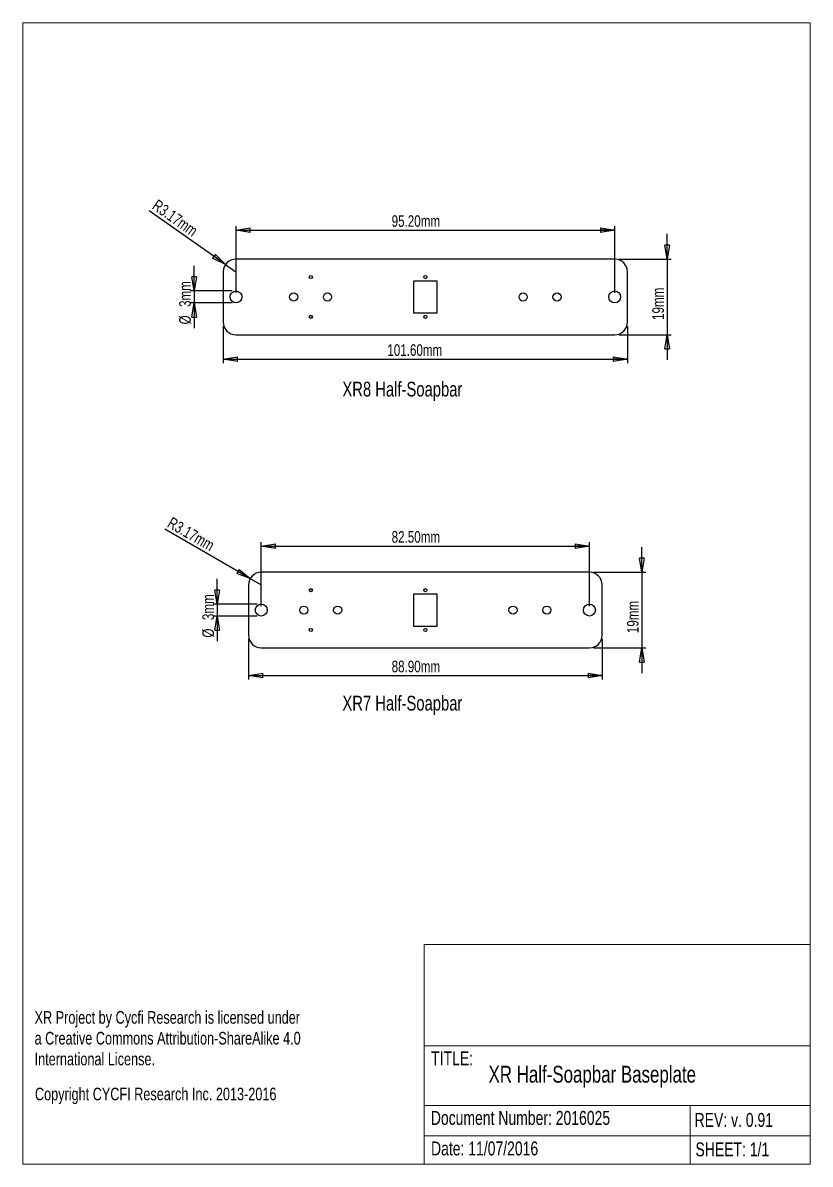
# Model space of a CAD drawing. Header units: millimetres. Extents: x -374 to 1644, y -804 to 292.
# Drawn here: x 5.9 to 203.8, y 5.3 to 292.3 of the extents above; entities that cross this region are included whole.
import ezdxf

# ---------------------------------------------------------------- set-up
doc = ezdxf.new("R2010")
doc.units = ezdxf.units.MM
doc.layers.add('LAYER_1', color=179, linetype='Continuous')
doc.styles.add('SLDTEXTSTYLE0', font='TXT', dxfattribs={"width": 0.75})
doc.dimstyles.new('SLDDIMSTYLE0', dxfattribs={"dimtxt": 2.910417, "dimasz": 3.556, "dimexe": 0, "dimexo": 0.0625, "dimgap": 0.727604, "dimtad": 1, "dimrnd": 1e-09, "dimzin": 12, "dimdsep": 46, "dimtxsty": 'SLDTEXTSTYLE0', "dimblk1": 'CLOSED', "dimblk2": 'CLOSED', "dimsah": 1, "dimcen": 0.09, "dimadec": 0, "dimazin": 3, "dimtfac": 1, "dimtmove": 0, "dimatfit": 0, "dimldrblk": 'CLOSED', "dimfxl": 1, "dimfrac": 2, "dimtolj": 1, "dimtzin": 12, "dimarcsym": 0})
doc.dimstyles.new('SLDDIMSTYLE1', dxfattribs={"dimtxt": 2.910417, "dimasz": 3.556, "dimexe": 0, "dimexo": 0.0625, "dimgap": 0.727604, "dimtad": 1, "dimrnd": 1e-09, "dimzin": 4, "dimdsep": 46, "dimtxsty": 'SLDTEXTSTYLE0', "dimblk1": 'CLOSED', "dimblk2": 'CLOSED', "dimsah": 1, "dimcen": 0.09, "dimadec": 0, "dimazin": 1, "dimtfac": 1, "dimtofl": 0, "dimtmove": 0, "dimatfit": 3, "dimldrblk": 'CLOSED', "dimfxl": 1, "dimfrac": 2, "dimtolj": 1, "dimtzin": 12, "dimarcsym": 0})
doc.dimstyles.new('SLDDIMSTYLE2', dxfattribs={"dimtxt": 2.910417, "dimasz": 3.556, "dimexe": 0, "dimexo": 0.0625, "dimgap": 0.727604, "dimtad": 1, "dimrnd": 1e-09, "dimzin": 12, "dimdsep": 46, "dimtxsty": 'SLDTEXTSTYLE0', "dimblk1": 'CLOSED', "dimblk2": 'CLOSED', "dimsah": 1, "dimcen": 0, "dimadec": 0, "dimazin": 3, "dimtfac": 1, "dimtofl": 0, "dimtmove": 0, "dimatfit": 3, "dimldrblk": 'CLOSED', "dimfxl": 1, "dimfrac": 2, "dimtolj": 1, "dimtzin": 12, "dimarcsym": 0})

# ---------------------------------------------------------------- blocks, each defined once
blk = doc.blocks.new('SW_NOTE_0')
at = {"layer": 'LAYER_1', "color": 0, "char_height": 3.175, "attachment_point": 1, "style": 'SLDTEXTSTYLE0'}
for s, insert in [('XR Project by Cycfi Research is licensed under', (0, 4.09)), ('a Creative Commons Attribution-ShareAlike 4.0', (0, -1.14)), ('International License.', (0, -6.37))]:
    blk.add_mtext(s, dxfattribs=dict(at, insert=insert))
blk = doc.blocks.new('_CLOSED')
at = {"color": 0, "linetype": 'ByBlock', "lineweight": -2}
for p, q in [((-1, 0.166667), (0, 0)), ((-1, 0.166667), (-1, -0.166667)), ((0, 0), (-1, -0.166667)), ((0, 0), (-1, 0))]:
    blk.add_line(p, q, dxfattribs=at)
blk = doc.blocks.new('_D')
at = {"layer": 'LAYER_1'}
for p, q in [((161.53, 154.08), (161.53, 160.43)), ((149.36, 154.08), (162.53, 154.08)), ((161.53, 154.08), (161.53, 135.08)), ((149.36, 135.08), (162.53, 135.08)), ((161.53, 135.08), (161.53, 128.73))]:
    blk.add_line(p, q, dxfattribs=at)
at = {"layer": 'LAYER_1', "xscale": 3.556, "yscale": 3.556}
for p, rotation in [((161.53, 154.08, -1.5), 270), ((161.53, 135.08, -1.5), 90)]:
    blk.add_blockref('_CLOSED', p, dxfattribs=dict(at, rotation=rotation))
at = {"layer": 'LAYER_1', "insert": (157.78, 138.79), "char_height": 2.91, "attachment_point": 1, "rotation": 90, "style": 'SLDTEXTSTYLE0'}
blk.add_mtext('19mm', dxfattribs=at)
blk = doc.blocks.new('_D_1')
at = {"layer": 'LAYER_1'}
for p, q in [((65.83, 145.58), (65.83, 161.68)), ((148.33, 145.58), (148.33, 161.68)), ((65.83, 160.68), (148.33, 160.68))]:
    blk.add_line(p, q, dxfattribs=at)
at = {"layer": 'LAYER_1', "xscale": 3.556, "yscale": 3.556, "rotation": 180}
blk.add_blockref('_CLOSED', (65.83, 160.68, -1.5), dxfattribs=at)
at = {"layer": 'LAYER_1', "xscale": 3.556, "yscale": 3.556}
blk.add_blockref('_CLOSED', (148.33, 160.68, -1.5), dxfattribs=at)
at = {"layer": 'LAYER_1', "insert": (98.61, 164.44), "char_height": 2.91, "attachment_point": 1, "style": 'SLDTEXTSTYLE0'}
blk.add_mtext('82.50mm', dxfattribs=at)
blk = doc.blocks.new('_D_2')
at = {"layer": 'LAYER_1'}
for p, q in [((62.63, 137.25), (62.63, 127.11)), ((151.53, 137.25), (151.53, 127.11)), ((62.63, 128.11), (151.53, 128.11))]:
    blk.add_line(p, q, dxfattribs=at)
at = {"layer": 'LAYER_1', "xscale": 3.556, "yscale": 3.556, "rotation": 180}
blk.add_blockref('_CLOSED', (62.63, 128.11, -1.5), dxfattribs=at)
at = {"layer": 'LAYER_1', "xscale": 3.556, "yscale": 3.556}
blk.add_blockref('_CLOSED', (151.53, 128.11, -1.5), dxfattribs=at)
at = {"layer": 'LAYER_1', "insert": (98.61, 131.87), "char_height": 2.91, "attachment_point": 1, "style": 'SLDTEXTSTYLE0'}
blk.add_mtext('88.90mm', dxfattribs=at)
blk = doc.blocks.new('_D_3')
at = {"layer": 'LAYER_1'}
for p, q in [((54.77, 146.08), (54.77, 152.43)), ((64.83, 146.08), (53.77, 146.08)), ((54.77, 146.08), (54.77, 143.08)), ((64.83, 143.08), (53.77, 143.08)), ((54.77, 143.08), (54.77, 136.73))]:
    blk.add_line(p, q, dxfattribs=at)
at = {"layer": 'LAYER_1', "xscale": 3.556, "yscale": 3.556}
for p, rotation in [((54.77, 146.08, -1.5), 270), ((54.77, 143.08, -1.5), 90)]:
    blk.add_blockref('_CLOSED', p, dxfattribs=dict(at, rotation=rotation))
at = {"layer": 'LAYER_1', "char_height": 2.91, "attachment_point": 1, "rotation": 90, "style": 'SLDTEXTSTYLE0'}
for s, insert in [('3mm', (51.02, 142.07)), ('%%c', (51.02, 137.67))]:
    blk.add_mtext(s, dxfattribs=dict(at, insert=insert))
blk = doc.blocks.new('_D_4')
at = {"layer": 'LAYER_1'}
for q in [(41.56, 164.91), (65.8, 150.91)]:
    blk.add_line((63.06, 152.5), q, dxfattribs=at)
at = {"layer": 'LAYER_1', "xscale": 3.556, "yscale": 3.556, "rotation": 330}
blk.add_blockref('_CLOSED', (63.06, 152.5, -1.5), dxfattribs=at)
at = {"layer": 'LAYER_1', "insert": (43.43, 168.14), "char_height": 2.91, "attachment_point": 1, "rotation": 330, "style": 'SLDTEXTSTYLE0'}
blk.add_mtext('R3.17mm', dxfattribs=at)
blk = doc.blocks.new('_D_5')
at = {"layer": 'LAYER_1'}
for p, q in [((167.88, 232.83), (167.88, 239.18)), ((155.71, 232.83), (168.88, 232.83)), ((167.88, 232.83), (167.88, 213.83)), ((155.71, 213.83), (168.88, 213.83)), ((167.88, 213.83), (167.88, 207.48))]:
    blk.add_line(p, q, dxfattribs=at)
at = {"layer": 'LAYER_1', "xscale": 3.556, "yscale": 3.556}
for p, rotation in [((167.88, 232.83, -1.5), 270), ((167.88, 213.83, -1.5), 90)]:
    blk.add_blockref('_CLOSED', p, dxfattribs=dict(at, rotation=rotation))
at = {"layer": 'LAYER_1', "insert": (164.13, 217.54), "char_height": 2.91, "attachment_point": 1, "rotation": 90, "style": 'SLDTEXTSTYLE0'}
blk.add_mtext('19mm', dxfattribs=at)
blk = doc.blocks.new('_D_6')
at = {"layer": 'LAYER_1'}
for p, q in [((59.48, 224.33), (59.48, 241.12)), ((154.68, 224.33), (154.68, 241.12)), ((59.48, 240.12), (154.68, 240.12))]:
    blk.add_line(p, q, dxfattribs=at)
at = {"layer": 'LAYER_1', "xscale": 3.556, "yscale": 3.556, "rotation": 180}
blk.add_blockref('_CLOSED', (59.48, 240.12, -1.5), dxfattribs=at)
at = {"layer": 'LAYER_1', "xscale": 3.556, "yscale": 3.556}
blk.add_blockref('_CLOSED', (154.68, 240.12, -1.5), dxfattribs=at)
at = {"layer": 'LAYER_1', "insert": (98.61, 243.87), "char_height": 2.91, "attachment_point": 1, "style": 'SLDTEXTSTYLE0'}
blk.add_mtext('95.20mm', dxfattribs=at)
blk = doc.blocks.new('_D_7')
at = {"layer": 'LAYER_1'}
for p, q in [((56.28, 216), (56.28, 206.66)), ((157.88, 216), (157.88, 206.66)), ((56.28, 207.66), (157.88, 207.66))]:
    blk.add_line(p, q, dxfattribs=at)
at = {"layer": 'LAYER_1', "xscale": 3.556, "yscale": 3.556, "rotation": 180}
blk.add_blockref('_CLOSED', (56.28, 207.66, -1.5), dxfattribs=at)
at = {"layer": 'LAYER_1', "xscale": 3.556, "yscale": 3.556}
blk.add_blockref('_CLOSED', (157.88, 207.66, -1.5), dxfattribs=at)
at = {"layer": 'LAYER_1', "insert": (97.53, 211.42), "char_height": 2.91, "attachment_point": 1, "style": 'SLDTEXTSTYLE0'}
blk.add_mtext('101.60mm', dxfattribs=at)
blk = doc.blocks.new('_D_8')
at = {"layer": 'LAYER_1'}
for p, q in [((48.95, 224.83), (48.95, 231.18)), ((58.48, 224.83), (47.95, 224.83)), ((48.95, 224.83), (48.95, 221.83)), ((58.48, 221.83), (47.95, 221.83)), ((48.95, 221.83), (48.95, 215.48))]:
    blk.add_line(p, q, dxfattribs=at)
at = {"layer": 'LAYER_1', "xscale": 3.556, "yscale": 3.556}
for p, rotation in [((48.95, 224.83, -1.5), 270), ((48.95, 221.83, -1.5), 90)]:
    blk.add_blockref('_CLOSED', p, dxfattribs=dict(at, rotation=rotation))
at = {"layer": 'LAYER_1', "char_height": 2.91, "attachment_point": 1, "rotation": 90, "style": 'SLDTEXTSTYLE0'}
for s, insert in [('3mm', (45.2, 220.81)), ('%%c', (45.2, 216.42))]:
    blk.add_mtext(s, dxfattribs=dict(at, insert=insert))
blk = doc.blocks.new('_D_9')
at = {"layer": 'LAYER_1'}
for q in [(37.68, 244.97), (59.45, 229.66)]:
    blk.add_line((56.86, 231.48), q, dxfattribs=at)
at = {"layer": 'LAYER_1', "xscale": 3.556, "yscale": 3.556, "rotation": 324.8861253116}
blk.add_blockref('_CLOSED', (56.86, 231.48, -1.5), dxfattribs=at)
at = {"layer": 'LAYER_1', "insert": (39.83, 248.02), "char_height": 2.91, "attachment_point": 1, "rotation": 324.8861, "style": 'SLDTEXTSTYLE0'}
blk.add_mtext('R3.17mm', dxfattribs=at)

msp = doc.modelspace()

# ---------------------------------------------------------------- linework, layer by layer
at = {"color": 7, "linetype": 'Continuous', "lineweight": 18}
for p, q in [((5.891, 292.257), (5.891, 5.257)), ((16.62, 292.257), (5.891, 292.257)), ((203.82, 292.257), (16.62, 292.257)), ((203.82, 5.257), (203.82, 292.257)), ((106.742, 60.507), (203.82, 60.507)), ((106.742, 60.507), (106.742, 5.257)), ((203.82, 35.033), (106.742, 35.033)), ((106.742, 20.016), (203.82, 20.016)), ((173.663, 12.406), (173.663, 20.016)), ((106.742, 12.406), (203.82, 12.406)), ((173.663, 5.257), (173.663, 12.406)), ((5.891, 5.257), (16.62, 5.257)), ((16.62, 5.257), (203.82, 5.257))]:
    msp.add_line(p, q, dxfattribs=at)
at = {"color": 7, "linetype": 'Continuous', "lineweight": 25}
for p, q in [((154.711, 232.831), (59.451, 232.831)), ((56.281, 229.661), (56.281, 217.001)), ((157.881, 217.001), (157.881, 229.661)), ((110.081, 227.331), (104.081, 227.331)), ((104.081, 227.331), (104.081, 219.331)), ((110.081, 219.331), (110.081, 227.331)), ((104.081, 219.331), (110.081, 219.331)), ((59.451, 213.831), (154.711, 213.831)), ((148.361, 154.083), (65.801, 154.083)), ((62.631, 150.913), (62.631, 138.253)), ((151.531, 138.253), (151.531, 150.913)), ((110.081, 148.583), (104.081, 148.583)), ((104.081, 148.583), (104.081, 140.583)), ((110.081, 140.583), (110.081, 148.583)), ((104.081, 140.583), (110.081, 140.583)), ((65.801, 135.083), (148.361, 135.083))]:
    msp.add_line(p, q, dxfattribs=at)
for centre, radius in [((78.281, 228.331), 0.39), ((107.081, 228.331), 0.39), ((59.481, 223.331), 1.5), ((73.981, 223.331), 1.025), ((82.481, 223.331), 1.025), ((131.681, 223.331), 1.025), ((140.181, 223.331), 1.025), ((154.681, 223.331), 1.5), ((78.281, 218.331), 0.39), ((107.081, 218.331), 0.39), ((78.281, 149.583), 0.39), ((107.081, 149.583), 0.39), ((65.831, 144.583), 1.5), ((76.531, 144.583), 1.025), ((85.031, 144.583), 1.025), ((129.131, 144.583), 1.025), ((137.631, 144.583), 1.025), ((148.331, 144.583), 1.5), ((78.281, 139.583), 0.39), ((107.081, 139.583), 0.39)]:
    msp.add_circle(centre, radius, dxfattribs=at)
for centre, start, end in [((59.451, 229.661), 90, 180), ((154.711, 229.661), 0, 90), ((59.451, 217.001), 180, 270), ((154.711, 217.001), 270, 0), ((65.801, 150.913), 90, 180), ((148.361, 150.913), 0, 90), ((65.801, 138.253), 180, 270), ((148.361, 138.253), 270, 0)]:
    msp.add_arc(centre, 3.17, start, end, dxfattribs=at)

# ---------------------------------------------------------------- block references
at = {"layer": 'LAYER_1'}
msp.add_blockref('SW_NOTE_0', (8.846, 39.659), dxfattribs=at)

# ---------------------------------------------------------------- texts
at = {"color": 7, "linetype": 'Continuous', "lineweight": 0, "char_height": 3.5, "attachment_point": 1, "style": 'SLDTEXTSTYLE0'}
for s, insert in [('TITLE:', (108.54, 33.641)), ('Document Number: 2016025', (108.453, 18.646)), ('REV: v. 0.91', (174.771, 18.138)), ('Date: 11/07/2016', (108.509, 10.966)), ('SHEET: 1/1', (174.988, 10.726))]:
    msp.add_mtext(s, dxfattribs=dict(at, insert=insert))
at = {"layer": 'LAYER_1', "attachment_point": 1, "style": 'SLDTEXTSTYLE0'}
for s, insert, char_height in [('XR8 Half-Soapbar', (86.231, 202.001), 3.70417), ('XR7 Half-Soapbar', (86.231, 123.036), 3.70417), ('XR Half-Soapbar Baseplate', (122.969, 29.992), 4.23333), ('Copyright CYCFI Research Inc. 2013-2016', (8.94, 24.49), 3.175)]:
    msp.add_mtext(s, dxfattribs=dict(at, insert=insert, char_height=char_height))

# ---------------------------------------------------------------- dimensions: what is measured, and where the dimension line sits
at = {"layer": 'LAYER_1'}
for center, mpoint, picture, middle in [((59.451, 229.661), (56.858, 231.484), '_D_9', (44.579, 240.119)), ((65.801, 150.913), (63.056, 152.498), '_D_4', (48.876, 160.684))]:
    dim = msp.add_radius_dim(center=center, mpoint=mpoint, dimstyle='SLDDIMSTYLE2', dxfattribs=at)
    dim.commit()
    dim.dimension.update_dxf_attribs({"geometry": picture, "text_midpoint": middle, "dimtype": 164})
for base, p1, p2, picture, middle in [((154.681, 240.119), (59.481, 223.331), (154.681, 223.331), '_D_6', (107.081, 240.119)), ((157.881, 207.664), (56.281, 217.001), (157.881, 217.001), '_D_7', (107.081, 207.664)), ((148.331, 160.684), (65.831, 144.583), (148.331, 144.583), '_D_1', (107.081, 160.684)), ((151.531, 128.115), (62.631, 138.253), (151.531, 138.253), '_D_2', (107.081, 128.115))]:
    dim = msp.add_linear_dim(base=base, p1=p1, p2=p2, dimstyle='SLDDIMSTYLE1', dxfattribs=at)
    dim.commit()
    dim.dimension.update_dxf_attribs({"geometry": picture, "text_midpoint": middle, "dimtype": 160})
for base, p1, p2, picture, middle in [((167.881, 213.831), (154.711, 232.831), (154.711, 213.831), '_D_5', (167.881, 223.331)), ((161.531, 135.083), (148.361, 154.083), (148.361, 135.083), '_D', (161.531, 144.583))]:
    dim = msp.add_linear_dim(base=base, p1=p1, p2=p2, angle=90, dimstyle='SLDDIMSTYLE0', dxfattribs=at)
    dim.commit()
    dim.dimension.update_dxf_attribs({"geometry": picture, "text_midpoint": middle, "dimtype": 160})
for base, p1, p2, picture, middle in [((48.955, 221.831), (59.481, 224.831), (59.481, 221.831), '_D_8', (48.955, 223.331)), ((54.767, 143.083), (65.831, 146.083), (65.831, 143.083), '_D_3', (54.767, 144.583))]:
    dim = msp.add_linear_dim(base=base, p1=p1, p2=p2, angle=90, text='%%c<>', dimstyle='SLDDIMSTYLE0', dxfattribs=at)
    dim.commit()
    dim.dimension.update_dxf_attribs({"geometry": picture, "text_midpoint": middle, "dimtype": 160})

doc.saveas('drawing.dxf')
